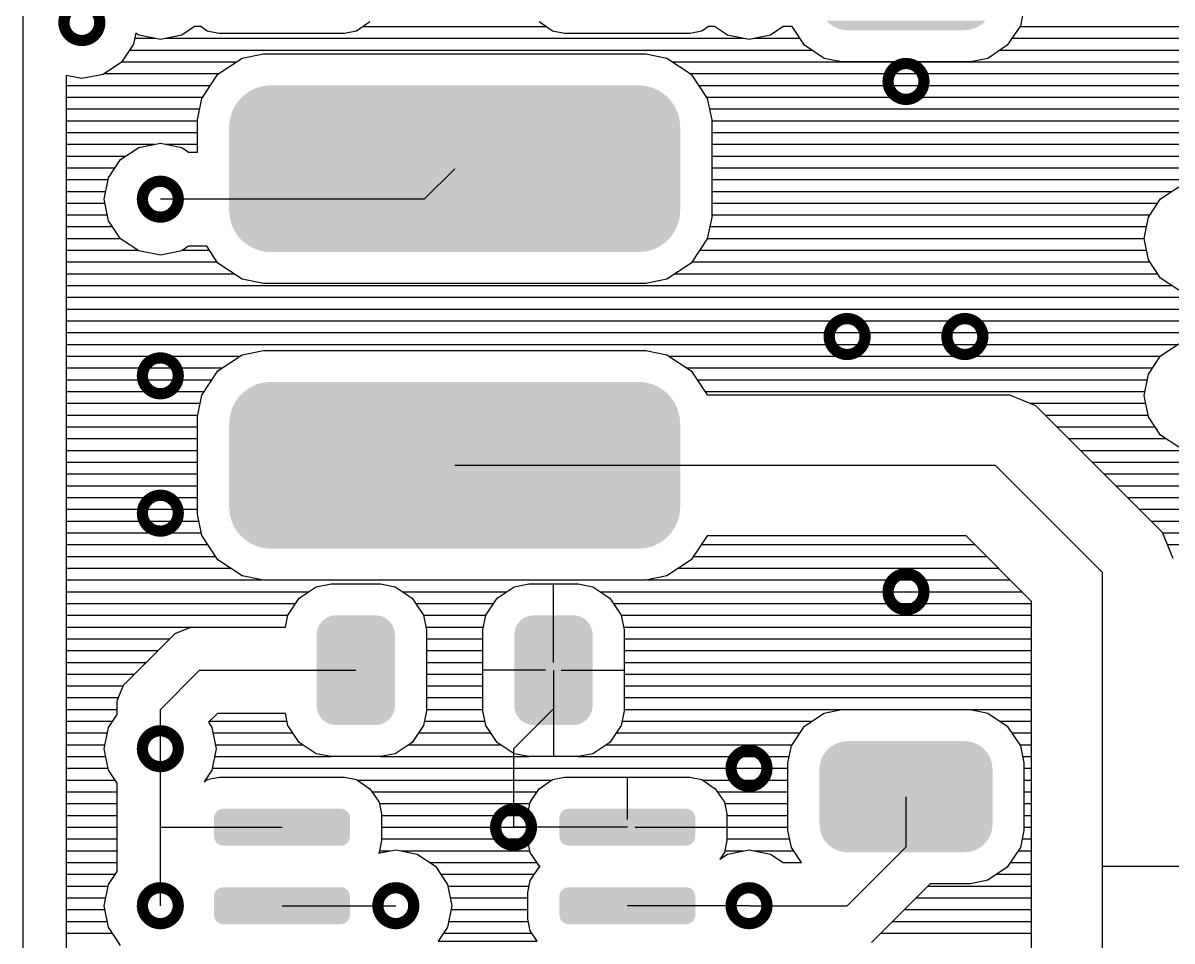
# Model space of a CAD drawing. Extents: x 295 to 953, y 10 to 290.
# Drawn here: x 668.11 to 705.29, y 118.39 to 148.09 of the extents above; entities that cross this region are included whole.
import ezdxf

# ---------------------------------------------------------------- set-up
doc = ezdxf.new("R2010")
doc.units = 0
doc.header["$LTSCALE"] = 5
doc.header["$MEASUREMENT"] = 0
doc.layers.get('0').update_dxf_attribs({"linetype": 'CONTINUOUS', "lineweight": 25})
doc.layers.add('130409_DV-DPH-A6_TOP', color=5, linetype='CONTINUOUS')

msp = doc.modelspace()

# ---------------------------------------------------------------- linework, layer by layer
at = {"const_width": 0.363}
for points in [[(669.432, 148.105, 1), (670.593, 148.105, 1)], [(696.102, 146.2, 1), (697.263, 146.2, 1)], [(671.972, 142.39, 1), (673.133, 142.39, 1)], [(694.197, 137.945, 1), (695.358, 137.945, 1)], [(698.007, 137.945, 1), (699.168, 137.945, 1)], [(671.972, 136.675, 1), (673.133, 136.675, 1)], [(671.972, 132.23, 1), (673.133, 132.23, 1)], [(696.102, 129.69, 1), (697.263, 129.69, 1)], [(671.972, 124.61, 1), (673.133, 124.61, 1)], [(691.022, 123.975, 1), (692.183, 123.975, 1)], [(683.402, 122.07, 1), (684.563, 122.07, 1)], [(671.972, 119.53, 1), (673.133, 119.53, 1)], [(679.592, 119.53, 1), (680.753, 119.53, 1)], [(691.022, 119.53, 1), (692.183, 119.53, 1)]]:
    msp.add_lwpolyline(points, format="xyb", close=True, dxfattribs=at)
for points in [[(694.193, 148.078), (694.112, 148.165), (699.164, 148.078), (699.258, 148.165)], [(694.254, 148.035), (694.193, 148.078), (699.118, 148.035), (699.164, 148.078)], [(694.349, 147.969), (694.254, 148.035), (699.005, 147.969), (699.118, 148.035)], [(694.421, 147.939), (694.349, 147.969), (698.954, 147.939), (699.005, 147.969)], [(694.525, 147.895), (694.421, 147.939), (698.821, 147.895), (698.954, 147.939)], [(694.612, 147.879), (694.525, 147.895), (698.772, 147.879), (698.821, 147.895)], [(694.713, 147.86), (694.612, 147.879), (698.597, 147.86), (698.772, 147.879)], [(694.751, 147.859), (694.713, 147.86), (698.582, 147.859), (698.597, 147.86)], [(694.783, 147.857), (694.751, 147.859), (698.582, 147.857), (698.582, 147.859)], [(694.783, 147.854), (694.783, 147.857), (698.582, 147.854), (698.582, 147.857)], [(675.258, 145.756), (675.264, 145.761), (688.898, 145.756), (688.89, 145.761)], [(675.264, 145.761), (675.449, 145.891), (688.89, 145.761), (688.707, 145.891)], [(675.449, 145.891), (675.455, 145.895), (688.707, 145.891), (688.698, 145.895)], [(675.455, 145.895), (675.661, 145.991), (688.698, 145.895), (688.495, 145.991)], [(675.661, 145.991), (675.667, 145.994), (688.495, 145.991), (688.485, 145.994)], [(675.667, 145.994), (675.888, 146.053), (688.485, 145.994), (688.27, 146.053)], [(675.888, 146.053), (675.893, 146.055), (688.27, 146.053), (688.254, 146.055)], [(675.893, 146.055), (676.126, 146.076), (688.254, 146.055), (688.029, 146.076)], [(674.863, 145.194), (674.96, 145.398), (689.291, 145.194), (689.196, 145.398)], [(674.96, 145.398), (674.963, 145.405), (689.196, 145.398), (689.191, 145.405)], [(674.963, 145.405), (675.093, 145.59), (689.191, 145.405), (689.063, 145.59)], [(675.093, 145.59), (675.098, 145.596), (689.063, 145.59), (689.056, 145.596)], [(675.098, 145.596), (675.258, 145.756), (689.056, 145.596), (688.898, 145.756)], [(674.802, 144.968), (674.861, 145.186), (689.353, 144.968), (689.294, 145.186)], [(674.861, 145.186), (674.863, 145.194), (689.294, 145.186), (689.291, 145.194)], [(674.778, 142.024), (674.778, 144.727), (689.378, 142.024), (689.378, 144.727)], [(674.78, 144.727), (674.801, 144.96), (689.375, 144.727), (689.355, 144.96)], [(674.801, 144.96), (674.802, 144.968), (689.355, 144.96), (689.353, 144.968)], [(674.8, 141.791), (674.78, 142.024), (689.354, 141.791), (689.375, 142.024)], [(674.803, 141.783), (674.8, 141.791), (689.353, 141.783), (689.354, 141.791)], [(674.861, 141.565), (674.803, 141.783), (689.294, 141.565), (689.353, 141.783)], [(674.864, 141.557), (674.861, 141.565), (689.292, 141.557), (689.294, 141.565)], [(674.959, 141.353), (674.864, 141.557), (689.195, 141.353), (689.292, 141.557)], [(674.964, 141.346), (674.959, 141.353), (689.192, 141.346), (689.195, 141.353)], [(675.093, 141.161), (674.964, 141.346), (689.062, 141.161), (689.192, 141.346)], [(675.099, 141.155), (675.093, 141.161), (689.057, 141.155), (689.062, 141.161)], [(675.257, 140.995), (675.099, 141.155), (688.897, 140.995), (689.057, 141.155)], [(675.265, 140.99), (675.257, 140.995), (688.891, 140.99), (688.897, 140.995)], [(675.448, 140.86), (675.265, 140.99), (688.706, 140.86), (688.891, 140.99)], [(675.457, 140.856), (675.448, 140.86), (688.7, 140.856), (688.706, 140.86)], [(675.66, 140.76), (675.457, 140.856), (688.494, 140.76), (688.7, 140.856)], [(675.67, 140.757), (675.66, 140.76), (688.488, 140.757), (688.494, 140.76)], [(675.885, 140.698), (675.67, 140.757), (688.267, 140.698), (688.488, 140.757)], [(675.901, 140.696), (675.885, 140.698), (688.262, 140.696), (688.267, 140.698)], [(676.126, 140.676), (675.901, 140.696), (688.029, 140.676), (688.262, 140.696)], [(675.893, 136.459), (676.126, 136.479), (688.254, 136.459), (688.029, 136.479)], [(675.098, 136), (675.258, 136.16), (689.056, 136), (688.898, 136.16)], [(675.258, 136.16), (675.264, 136.165), (688.898, 136.16), (688.89, 136.165)], [(675.264, 136.165), (675.449, 136.295), (688.89, 136.165), (688.707, 136.295)], [(675.449, 136.295), (675.455, 136.299), (688.707, 136.295), (688.698, 136.299)], [(675.455, 136.299), (675.661, 136.395), (688.698, 136.299), (688.495, 136.395)], [(675.661, 136.395), (675.667, 136.398), (688.495, 136.395), (688.485, 136.398)], [(675.667, 136.398), (675.888, 136.457), (688.485, 136.398), (688.27, 136.457)], [(675.888, 136.457), (675.893, 136.459), (688.27, 136.457), (688.254, 136.459)], [(674.863, 135.598), (674.96, 135.802), (689.291, 135.598), (689.196, 135.802)], [(674.96, 135.802), (674.963, 135.809), (689.196, 135.802), (689.191, 135.809)], [(674.963, 135.809), (675.093, 135.994), (689.191, 135.809), (689.063, 135.994)], [(675.093, 135.994), (675.098, 136), (689.063, 135.994), (689.056, 136)], [(674.78, 135.131), (674.801, 135.364), (689.375, 135.131), (689.355, 135.364)], [(674.801, 135.364), (674.802, 135.372), (689.355, 135.364), (689.353, 135.372)], [(674.802, 135.372), (674.861, 135.59), (689.353, 135.372), (689.294, 135.59)], [(674.861, 135.59), (674.863, 135.598), (689.294, 135.59), (689.291, 135.598)], [(674.778, 132.428), (674.778, 135.131), (689.378, 132.428), (689.378, 135.131)], [(674.8, 132.195), (674.78, 132.428), (689.354, 132.195), (689.375, 132.428)], [(674.803, 132.187), (674.8, 132.195), (689.353, 132.187), (689.354, 132.195)], [(674.861, 131.969), (674.803, 132.187), (689.294, 131.969), (689.353, 132.187)], [(674.864, 131.961), (674.861, 131.969), (689.292, 131.961), (689.294, 131.969)], [(674.959, 131.757), (674.864, 131.961), (689.195, 131.757), (689.292, 131.961)], [(674.964, 131.75), (674.959, 131.757), (689.192, 131.75), (689.195, 131.757)], [(675.093, 131.565), (674.964, 131.75), (689.062, 131.565), (689.192, 131.75)], [(675.099, 131.559), (675.093, 131.565), (689.057, 131.559), (689.062, 131.565)], [(675.257, 131.399), (675.099, 131.559), (688.897, 131.399), (689.057, 131.559)], [(675.265, 131.393), (675.257, 131.399), (688.891, 131.393), (688.897, 131.399)], [(675.448, 131.264), (675.265, 131.393), (688.706, 131.264), (688.891, 131.393)], [(675.457, 131.26), (675.448, 131.264), (688.7, 131.26), (688.706, 131.264)], [(675.66, 131.164), (675.457, 131.26), (688.494, 131.164), (688.7, 131.26)], [(675.67, 131.161), (675.66, 131.164), (688.488, 131.161), (688.494, 131.164)], [(675.885, 131.102), (675.67, 131.161), (688.267, 131.102), (688.488, 131.161)], [(675.901, 131.1), (675.885, 131.102), (688.262, 131.1), (688.267, 131.102)], [(676.126, 131.079), (675.901, 131.1), (688.029, 131.079), (688.262, 131.1)], [(677.704, 128.629), (677.786, 128.73), (680.047, 128.629), (679.973, 128.73)], [(677.786, 128.73), (677.805, 128.754), (679.973, 128.73), (679.944, 128.754)], [(677.805, 128.754), (677.911, 128.832), (679.944, 128.754), (679.848, 128.832)], [(677.911, 128.832), (677.934, 128.848), (679.848, 128.832), (679.812, 128.848)], [(677.934, 128.848), (678.06, 128.899), (679.812, 128.848), (679.703, 128.899)], [(678.06, 128.899), (678.083, 128.908), (679.703, 128.899), (679.653, 128.908)], [(678.083, 128.908), (678.235, 128.927), (679.653, 128.908), (679.545, 128.927)], [(678.235, 128.927), (678.242, 128.928), (679.545, 128.927), (679.512, 128.928)], [(684.099, 128.629), (684.182, 128.73), (686.442, 128.629), (686.368, 128.73)], [(684.182, 128.73), (684.201, 128.754), (686.368, 128.73), (686.34, 128.754)], [(684.201, 128.754), (684.307, 128.832), (686.34, 128.754), (686.244, 128.832)], [(684.307, 128.832), (684.33, 128.848), (686.244, 128.832), (686.208, 128.848)], [(684.33, 128.848), (684.456, 128.899), (686.208, 128.848), (686.099, 128.899)], [(684.456, 128.899), (684.479, 128.908), (686.099, 128.899), (686.048, 128.908)], [(684.479, 128.908), (684.631, 128.927), (686.048, 128.908), (685.941, 128.927)], [(684.631, 128.927), (684.638, 128.928), (685.941, 128.927), (685.908, 128.928)], [(677.607, 128.293), (677.608, 128.326), (680.147, 128.293), (680.143, 128.326)], [(677.607, 126.007), (677.607, 128.293), (680.147, 126.007), (680.147, 128.293)], [(677.608, 128.326), (677.631, 128.452), (680.143, 128.326), (680.127, 128.452)], [(677.631, 128.452), (677.636, 128.484), (680.127, 128.452), (680.114, 128.484)], [(677.636, 128.484), (677.69, 128.601), (680.114, 128.484), (680.067, 128.601)], [(677.69, 128.601), (677.704, 128.629), (680.067, 128.601), (680.047, 128.629)], [(684.003, 128.293), (684.004, 128.326), (686.543, 128.293), (686.539, 128.326)], [(684.003, 126.007), (684.003, 128.293), (686.543, 126.007), (686.543, 128.293)], [(684.004, 128.326), (684.026, 128.452), (686.539, 128.326), (686.523, 128.452)], [(684.026, 128.452), (684.032, 128.484), (686.523, 128.452), (686.51, 128.484)], [(684.032, 128.484), (684.086, 128.601), (686.51, 128.484), (686.463, 128.601)], [(684.086, 128.601), (684.099, 128.629), (686.463, 128.601), (686.442, 128.629)], [(677.611, 125.974), (677.607, 126.007), (680.146, 125.974), (680.147, 126.007)], [(677.627, 125.848), (677.611, 125.974), (680.124, 125.848), (680.146, 125.974)], [(677.64, 125.816), (677.627, 125.848), (680.118, 125.816), (680.124, 125.848)], [(677.687, 125.699), (677.64, 125.816), (680.064, 125.699), (680.118, 125.816)], [(677.708, 125.671), (677.687, 125.699), (680.051, 125.671), (680.064, 125.699)], [(684.007, 125.974), (684.003, 126.007), (686.542, 125.974), (686.543, 126.007)], [(684.023, 125.848), (684.007, 125.974), (686.519, 125.848), (686.542, 125.974)], [(684.036, 125.816), (684.023, 125.848), (686.514, 125.816), (686.519, 125.848)], [(684.083, 125.699), (684.036, 125.816), (686.46, 125.699), (686.514, 125.816)], [(684.103, 125.671), (684.083, 125.699), (686.446, 125.671), (686.46, 125.699)], [(677.782, 125.57), (677.708, 125.671), (679.968, 125.57), (680.051, 125.671)], [(677.81, 125.546), (677.782, 125.57), (679.949, 125.546), (679.968, 125.57)], [(677.906, 125.468), (677.81, 125.546), (679.843, 125.468), (679.949, 125.546)], [(677.942, 125.452), (677.906, 125.468), (679.82, 125.452), (679.843, 125.468)], [(678.051, 125.401), (677.942, 125.452), (679.694, 125.401), (679.82, 125.452)], [(678.102, 125.392), (678.051, 125.401), (679.671, 125.392), (679.694, 125.401)], [(678.209, 125.373), (678.102, 125.392), (679.519, 125.373), (679.671, 125.392)], [(678.242, 125.372), (678.209, 125.373), (679.512, 125.372), (679.519, 125.373)], [(684.177, 125.57), (684.103, 125.671), (686.364, 125.57), (686.446, 125.671)], [(684.206, 125.546), (684.177, 125.57), (686.345, 125.546), (686.364, 125.57)], [(684.302, 125.468), (684.206, 125.546), (686.239, 125.468), (686.345, 125.546)], [(684.338, 125.452), (684.302, 125.468), (686.216, 125.452), (686.239, 125.468)], [(684.447, 125.401), (684.338, 125.452), (686.09, 125.401), (686.216, 125.452)], [(684.497, 125.392), (684.447, 125.401), (686.067, 125.392), (686.09, 125.401)], [(684.605, 125.373), (684.497, 125.392), (685.915, 125.373), (686.067, 125.392)], [(684.638, 125.372), (684.605, 125.373), (685.908, 125.372), (685.915, 125.373)], [(694.107, 124.545), (694.201, 124.632), (699.253, 124.545), (699.173, 124.632)], [(694.201, 124.632), (694.247, 124.674), (699.173, 124.632), (699.112, 124.674)], [(694.247, 124.674), (694.36, 124.741), (699.112, 124.674), (699.016, 124.741)], [(694.36, 124.741), (694.412, 124.771), (699.016, 124.741), (698.944, 124.771)], [(694.412, 124.771), (694.544, 124.815), (698.944, 124.771), (698.84, 124.815)], [(694.544, 124.815), (694.593, 124.831), (698.84, 124.815), (698.753, 124.831)], [(694.593, 124.831), (694.769, 124.85), (698.753, 124.831), (698.652, 124.85)], [(694.769, 124.85), (694.783, 124.851), (698.652, 124.85), (698.614, 124.851)], [(694.783, 124.853), (694.783, 124.856), (698.582, 124.853), (698.582, 124.856)], [(694.783, 124.851), (694.783, 124.853), (698.614, 124.851), (698.582, 124.853)], [(693.91, 124.147), (693.922, 124.213), (699.461, 124.147), (699.438, 124.213)], [(693.922, 124.213), (693.971, 124.328), (699.438, 124.213), (699.4, 124.328)], [(693.971, 124.328), (693.997, 124.389), (699.4, 124.328), (699.364, 124.389)], [(693.997, 124.389), (694.069, 124.492), (699.364, 124.389), (699.302, 124.492)], [(694.069, 124.492), (694.107, 124.545), (699.302, 124.492), (699.253, 124.545)], [(693.883, 123.957), (693.886, 124.026), (699.482, 123.957), (699.474, 124.026)], [(693.883, 123.955), (693.883, 123.957), (699.482, 123.955), (699.482, 123.957)], [(693.883, 122.156), (693.883, 123.955), (699.482, 122.156), (699.482, 123.955)], [(693.886, 124.026), (693.91, 124.147), (699.474, 124.026), (699.461, 124.147)], [(674.29, 122.37), (674.291, 122.398), (678.689, 122.37), (678.684, 122.398)], [(674.29, 121.77), (674.29, 122.37), (678.689, 121.77), (678.689, 122.37)], [(674.291, 122.398), (674.314, 122.478), (678.684, 122.398), (678.669, 122.478)], [(674.314, 122.478), (674.322, 122.504), (678.669, 122.478), (678.653, 122.504)], [(674.322, 122.504), (674.373, 122.571), (678.653, 122.504), (678.611, 122.571)], [(674.373, 122.571), (674.388, 122.592), (678.611, 122.571), (678.585, 122.592)], [(674.388, 122.592), (674.463, 122.638), (678.585, 122.592), (678.524, 122.638)], [(674.463, 122.638), (674.482, 122.649), (678.524, 122.638), (678.483, 122.649)], [(674.482, 122.649), (674.582, 122.668), (678.483, 122.649), (678.418, 122.668)], [(674.582, 122.668), (674.59, 122.669), (678.418, 122.668), (678.389, 122.669)], [(685.466, 122.37), (685.467, 122.398), (689.865, 122.37), (689.86, 122.398)], [(685.466, 121.77), (685.466, 122.37), (689.865, 121.77), (689.865, 122.37)], [(685.467, 122.398), (685.49, 122.478), (689.86, 122.398), (689.845, 122.478)], [(685.49, 122.478), (685.498, 122.504), (689.845, 122.478), (689.829, 122.504)], [(685.498, 122.504), (685.549, 122.571), (689.829, 122.504), (689.787, 122.571)], [(685.549, 122.571), (685.564, 122.592), (689.787, 122.571), (689.761, 122.592)], [(685.564, 122.592), (685.639, 122.638), (689.761, 122.592), (689.7, 122.638)], [(685.639, 122.638), (685.658, 122.649), (689.7, 122.638), (689.659, 122.649)], [(685.658, 122.649), (685.758, 122.668), (689.659, 122.649), (689.594, 122.668)], [(685.758, 122.668), (685.766, 122.669), (689.594, 122.668), (689.565, 122.669)], [(693.883, 122.154), (693.883, 122.156), (699.482, 122.154), (699.482, 122.156)], [(693.891, 122.085), (693.883, 122.154), (699.479, 122.085), (699.482, 122.154)], [(693.905, 121.964), (693.891, 122.085), (699.456, 121.964), (699.479, 122.085)], [(693.927, 121.898), (693.905, 121.964), (699.443, 121.898), (699.456, 121.964)], [(674.295, 121.742), (674.29, 121.77), (678.688, 121.742), (678.689, 121.77)], [(674.31, 121.662), (674.295, 121.742), (678.665, 121.662), (678.688, 121.742)], [(674.326, 121.636), (674.31, 121.662), (678.657, 121.636), (678.665, 121.662)], [(674.368, 121.569), (674.326, 121.636), (678.606, 121.569), (678.657, 121.636)], [(685.471, 121.742), (685.466, 121.77), (689.864, 121.742), (689.865, 121.77)], [(685.486, 121.662), (685.471, 121.742), (689.841, 121.662), (689.864, 121.742)], [(685.502, 121.636), (685.486, 121.662), (689.833, 121.636), (689.841, 121.662)], [(685.544, 121.569), (685.502, 121.636), (689.782, 121.569), (689.833, 121.636)], [(693.965, 121.783), (693.927, 121.898), (699.394, 121.783), (699.443, 121.898)], [(694.001, 121.722), (693.965, 121.783), (699.368, 121.722), (699.394, 121.783)], [(694.063, 121.619), (694.001, 121.722), (699.296, 121.619), (699.368, 121.722)], [(694.112, 121.566), (694.063, 121.619), (699.258, 121.566), (699.296, 121.619)], [(674.395, 121.548), (674.368, 121.569), (678.591, 121.548), (678.606, 121.569)], [(674.455, 121.502), (674.395, 121.548), (678.516, 121.502), (678.591, 121.548)], [(674.496, 121.491), (674.455, 121.502), (678.498, 121.491), (678.516, 121.502)], [(674.561, 121.472), (674.496, 121.491), (678.397, 121.472), (678.498, 121.491)], [(674.59, 121.471), (674.561, 121.472), (678.389, 121.471), (678.397, 121.472)], [(685.571, 121.548), (685.544, 121.569), (689.767, 121.548), (689.782, 121.569)], [(685.631, 121.502), (685.571, 121.548), (689.692, 121.502), (689.767, 121.548)], [(685.672, 121.491), (685.631, 121.502), (689.674, 121.491), (689.692, 121.502)], [(685.737, 121.472), (685.672, 121.491), (689.573, 121.472), (689.674, 121.491)], [(685.766, 121.471), (685.737, 121.472), (689.565, 121.471), (689.573, 121.472)], [(694.193, 121.479), (694.112, 121.566), (699.164, 121.479), (699.258, 121.566)], [(694.254, 121.437), (694.193, 121.479), (699.118, 121.437), (699.164, 121.479)], [(694.349, 121.37), (694.254, 121.437), (699.005, 121.37), (699.118, 121.437)], [(694.421, 121.34), (694.349, 121.37), (698.954, 121.34), (699.005, 121.37)], [(694.525, 121.296), (694.421, 121.34), (698.821, 121.296), (698.954, 121.34)], [(694.612, 121.28), (694.525, 121.296), (698.772, 121.28), (698.821, 121.296)], [(694.713, 121.261), (694.612, 121.28), (698.597, 121.261), (698.772, 121.28)], [(694.751, 121.26), (694.713, 121.261), (698.582, 121.26), (698.597, 121.261)], [(694.783, 121.258), (694.751, 121.26), (698.582, 121.258), (698.582, 121.26)], [(694.783, 121.255), (694.783, 121.258), (698.582, 121.255), (698.582, 121.258)], [(674.463, 120.098), (674.482, 120.109), (678.524, 120.098), (678.483, 120.109)], [(674.482, 120.109), (674.582, 120.128), (678.483, 120.109), (678.418, 120.128)], [(674.582, 120.128), (674.59, 120.129), (678.418, 120.128), (678.389, 120.129)], [(685.639, 120.098), (685.658, 120.109), (689.7, 120.098), (689.659, 120.109)], [(685.658, 120.109), (685.758, 120.128), (689.659, 120.109), (689.594, 120.128)], [(685.758, 120.128), (685.766, 120.129), (689.594, 120.128), (689.565, 120.129)], [(674.29, 119.83), (674.291, 119.858), (678.689, 119.83), (678.684, 119.858)], [(674.29, 119.23), (674.29, 119.83), (678.689, 119.23), (678.689, 119.83)], [(674.291, 119.858), (674.314, 119.938), (678.684, 119.858), (678.669, 119.938)], [(674.314, 119.938), (674.322, 119.964), (678.669, 119.938), (678.653, 119.964)], [(674.322, 119.964), (674.373, 120.031), (678.653, 119.964), (678.611, 120.031)], [(674.373, 120.031), (674.388, 120.052), (678.611, 120.031), (678.585, 120.052)], [(674.388, 120.052), (674.463, 120.098), (678.585, 120.052), (678.524, 120.098)], [(685.466, 119.83), (685.467, 119.858), (689.865, 119.83), (689.86, 119.858)], [(685.466, 119.23), (685.466, 119.83), (689.865, 119.23), (689.865, 119.83)], [(685.467, 119.858), (685.49, 119.938), (689.86, 119.858), (689.845, 119.938)], [(685.49, 119.938), (685.498, 119.964), (689.845, 119.938), (689.829, 119.964)], [(685.498, 119.964), (685.549, 120.031), (689.829, 119.964), (689.787, 120.031)], [(685.549, 120.031), (685.564, 120.052), (689.787, 120.031), (689.761, 120.052)], [(685.564, 120.052), (685.639, 120.098), (689.761, 120.052), (689.7, 120.098)], [(674.295, 119.202), (674.29, 119.23), (678.688, 119.202), (678.689, 119.23)], [(674.31, 119.122), (674.295, 119.202), (678.665, 119.122), (678.688, 119.202)], [(674.326, 119.096), (674.31, 119.122), (678.657, 119.096), (678.665, 119.122)], [(674.368, 119.029), (674.326, 119.096), (678.606, 119.029), (678.657, 119.096)], [(674.395, 119.008), (674.368, 119.029), (678.591, 119.008), (678.606, 119.029)], [(674.455, 118.962), (674.395, 119.008), (678.516, 118.962), (678.591, 119.008)], [(685.471, 119.202), (685.466, 119.23), (689.864, 119.202), (689.865, 119.23)], [(685.486, 119.122), (685.471, 119.202), (689.841, 119.122), (689.864, 119.202)], [(685.502, 119.096), (685.486, 119.122), (689.833, 119.096), (689.841, 119.122)], [(685.544, 119.029), (685.502, 119.096), (689.782, 119.029), (689.833, 119.096)], [(685.571, 119.008), (685.544, 119.029), (689.767, 119.008), (689.782, 119.029)], [(685.631, 118.962), (685.571, 119.008), (689.692, 118.962), (689.767, 119.008)], [(674.496, 118.951), (674.455, 118.962), (678.498, 118.951), (678.516, 118.962)], [(674.561, 118.932), (674.496, 118.951), (678.397, 118.932), (678.498, 118.951)], [(674.59, 118.931), (674.561, 118.932), (678.389, 118.931), (678.397, 118.932)], [(685.672, 118.951), (685.631, 118.962), (689.674, 118.951), (689.692, 118.962)], [(685.737, 118.932), (685.672, 118.951), (689.573, 118.932), (689.674, 118.951)], [(685.766, 118.931), (685.737, 118.932), (689.565, 118.931), (689.573, 118.932)]]:
    msp.add_solid(points)
at = {"layer": '130409_DV-DPH-A6_TOP', "color": 7}
for p, q in [((668.108, 165.885), (668.108, 115.644)), ((700.498, 148.562), (700.386, 148.003)), ((679.334, 148.125), (678.903, 147.831)), ((685.247, 147.831), (684.816, 148.125)), ((700.386, 148.003), (699.959, 147.373)), ((671.755, 147.765), (671.684, 147.409)), ((671.857, 147.699), (671.755, 147.765)), ((672.553, 147.561), (671.857, 147.699)), ((673.243, 147.699), (672.553, 147.561)), ((673.66, 147.978), (673.243, 147.699)), ((673.858, 147.978), (673.66, 147.978)), ((674.071, 147.831), (673.858, 147.978)), ((674.458, 147.754), (674.071, 147.831)), ((678.516, 147.754), (674.458, 147.754)), ((678.903, 147.831), (678.516, 147.754)), ((679.116, 147.978), (685.034, 147.978)), ((685.634, 147.754), (685.247, 147.831)), ((689.692, 147.754), (685.634, 147.754)), ((690.079, 147.831), (689.692, 147.754)), ((690.292, 147.978), (690.079, 147.831)), ((690.49, 147.978), (690.292, 147.978)), ((690.907, 147.699), (690.49, 147.978)), ((691.603, 147.561), (690.907, 147.699)), ((692.293, 147.699), (691.603, 147.561)), ((692.71, 147.978), (692.293, 147.699)), ((692.994, 147.978), (692.71, 147.978)), ((693.401, 147.373), (692.994, 147.978)), ((700.366, 147.978), (717.46, 147.978)), ((671.684, 147.409), (671.293, 146.82)), ((671.719, 147.597), (672.375, 147.597)), ((672.725, 147.597), (691.425, 147.597)), ((691.775, 147.597), (693.248, 147.597)), ((694.031, 146.947), (693.401, 147.373)), ((699.959, 147.373), (699.329, 146.947)), ((700.112, 147.597), (707.513, 147.597)), ((671.557, 147.216), (693.635, 147.216)), ((674.417, 146.434), (675.204, 146.957)), ((675.204, 146.957), (675.89, 147.094)), ((675.89, 147.094), (688.26, 147.094)), ((688.26, 147.094), (688.946, 146.957)), ((688.946, 146.957), (689.733, 146.434)), ((694.59, 146.835), (694.031, 146.947)), ((699.329, 146.947), (698.77, 146.835)), ((699.725, 147.216), (707.137, 147.216)), ((671.293, 146.82), (670.703, 146.429)), ((671.298, 146.835), (675.016, 146.835)), ((689.134, 146.835), (706.964, 146.835)), ((698.77, 146.835), (694.59, 146.835)), ((670.013, 146.291), (669.505, 146.393)), ((669.505, 146.393), (669.505, 116.223)), ((670.703, 146.429), (670.013, 146.291)), ((670.739, 146.454), (674.447, 146.454)), ((673.899, 145.651), (674.417, 146.434)), ((689.703, 146.454), (706.924, 146.454)), ((689.733, 146.434), (690.251, 145.651)), ((669.505, 146.073), (674.178, 146.073)), ((689.972, 146.073), (706.924, 146.073)), ((669.505, 145.692), (673.924, 145.692)), ((673.757, 144.96), (673.899, 145.651)), ((690.226, 145.692), (706.939, 145.692)), ((690.251, 145.651), (690.394, 144.96)), ((669.505, 145.311), (673.828, 145.311)), ((690.322, 145.311), (707.051, 145.311)), ((669.505, 144.93), (673.757, 144.93)), ((673.757, 143.914), (673.757, 144.96)), ((690.394, 144.96), (690.394, 141.796)), ((690.394, 144.93), (707.325, 144.93)), ((669.505, 144.549), (673.757, 144.549)), ((690.394, 144.549), (707.051, 144.549)), ((669.505, 144.168), (672.375, 144.168)), ((671.267, 143.67), (671.857, 144.061)), ((671.857, 144.061), (672.553, 144.198)), ((672.553, 144.198), (673.243, 144.061)), ((672.725, 144.168), (673.757, 144.168)), ((673.243, 144.061), (673.467, 143.914)), ((673.467, 143.914), (673.757, 143.914)), ((690.394, 144.168), (706.939, 144.168)), ((669.505, 143.787), (671.44, 143.787)), ((670.876, 143.081), (671.267, 143.67)), ((690.394, 143.787), (706.924, 143.787)), ((669.505, 143.406), (671.09, 143.406)), ((682.078, 143.376), (681.087, 142.39)), ((690.394, 143.406), (706.924, 143.406)), ((669.505, 143.025), (670.866, 143.025)), ((670.739, 142.39), (670.876, 143.081)), ((690.394, 143.025), (706.964, 143.025)), ((704.922, 142.4), (705.512, 142.791)), ((669.505, 142.644), (670.79, 142.644)), ((690.394, 142.644), (705.288, 142.644)), ((669.505, 142.263), (670.764, 142.263)), ((670.876, 141.694), (670.739, 142.39)), ((681.087, 142.39), (672.553, 142.39)), ((690.394, 142.263), (704.831, 142.263)), ((704.531, 141.811), (704.922, 142.4)), ((669.505, 141.882), (670.841, 141.882)), ((671.267, 141.105), (670.876, 141.694)), ((690.394, 141.796), (690.251, 141.105)), ((690.394, 141.882), (704.577, 141.882)), ((704.394, 141.12), (704.531, 141.811)), ((669.505, 141.501), (671.003, 141.501)), ((690.333, 141.501), (704.47, 141.501)), ((669.505, 141.12), (671.262, 141.12)), ((671.857, 140.714), (671.267, 141.105)), ((690.251, 141.105), (689.733, 140.322)), ((690.256, 141.12), (704.394, 141.12)), ((704.531, 140.424), (704.394, 141.12)), ((669.505, 140.739), (671.821, 140.739)), ((672.553, 140.576), (671.857, 140.714)), ((673.243, 140.714), (672.553, 140.576)), ((673.467, 140.866), (673.243, 140.714)), ((673.279, 140.739), (674.143, 140.739)), ((674.056, 140.866), (673.467, 140.866)), ((674.417, 140.322), (674.056, 140.866)), ((690.007, 140.739), (704.47, 140.739)), ((669.505, 140.358), (674.397, 140.358)), ((675.204, 139.799), (674.417, 140.322)), ((689.733, 140.322), (688.946, 139.799)), ((689.753, 140.358), (704.577, 140.358)), ((704.922, 139.835), (704.531, 140.424)), ((669.505, 139.977), (674.94, 139.977)), ((689.21, 139.977), (704.831, 139.977)), ((705.512, 139.444), (704.922, 139.835)), ((669.505, 139.596), (705.288, 139.596)), ((675.89, 139.662), (675.204, 139.799)), ((688.26, 139.662), (675.89, 139.662)), ((688.946, 139.799), (688.26, 139.662)), ((669.505, 139.215), (706.964, 139.215)), ((669.505, 138.834), (706.924, 138.834)), ((669.505, 138.453), (706.924, 138.453)), ((669.505, 138.072), (706.939, 138.072)), ((669.505, 137.691), (705.476, 137.691)), ((704.922, 137.32), (705.512, 137.711)), ((669.505, 137.31), (675.128, 137.31)), ((674.417, 136.832), (675.204, 137.356)), ((675.204, 137.356), (675.89, 137.493)), ((675.89, 137.493), (688.26, 137.493)), ((688.26, 137.493), (688.946, 137.356)), ((688.946, 137.356), (689.733, 136.832)), ((689.022, 137.31), (704.917, 137.31)), ((704.531, 136.731), (704.922, 137.32)), ((669.505, 136.929), (674.559, 136.929)), ((689.591, 136.929), (704.658, 136.929)), ((669.505, 136.548), (674.229, 136.548)), ((673.899, 136.05), (674.417, 136.832)), ((689.733, 136.832), (690.246, 136.065)), ((689.921, 136.548), (704.496, 136.548)), ((704.394, 136.04), (704.531, 136.731)), ((669.505, 136.167), (673.97, 136.167)), ((690.18, 136.167), (704.419, 136.167)), ((669.505, 135.786), (673.843, 135.786)), ((673.757, 135.359), (673.899, 136.05)), ((690.246, 136.065), (700.03, 136.065)), ((700.03, 136.065), (700.868, 135.715)), ((700.706, 135.786), (704.445, 135.786)), ((704.531, 135.344), (704.394, 136.04)), ((669.505, 135.405), (673.767, 135.405)), ((673.757, 132.194), (673.757, 135.359)), ((700.868, 135.715), (704.323, 132.26)), ((701.183, 135.405), (704.521, 135.405)), ((669.505, 135.024), (673.757, 135.024)), ((701.564, 135.024), (704.745, 135.024)), ((704.922, 134.755), (704.531, 135.344)), ((669.505, 134.643), (673.757, 134.643)), ((701.945, 134.643), (705.095, 134.643)), ((705.512, 134.364), (704.922, 134.755)), ((669.505, 134.262), (673.757, 134.262)), ((702.326, 134.262), (706.03, 134.262)), ((669.505, 133.881), (673.757, 133.881)), ((702.707, 133.881), (706.924, 133.881)), ((669.505, 133.5), (673.757, 133.5)), ((682.078, 133.779), (699.573, 133.779)), ((699.573, 133.779), (703.033, 130.325)), ((703.088, 133.5), (706.964, 133.5)), ((669.505, 133.119), (673.757, 133.119)), ((703.469, 133.119), (707.137, 133.119)), ((669.505, 132.738), (673.757, 132.738)), ((703.85, 132.738), (707.224, 132.738)), ((669.505, 132.357), (673.757, 132.357)), ((673.899, 131.504), (673.757, 132.194)), ((704.231, 132.357), (706.99, 132.357)), ((704.323, 132.26), (704.968, 131.615)), ((669.505, 131.976), (673.802, 131.976)), ((704.612, 131.976), (706.924, 131.976)), ((669.505, 131.595), (673.878, 131.595)), ((674.417, 130.721), (673.899, 131.504)), ((690.246, 131.493), (689.733, 130.721)), ((698.628, 131.493), (690.246, 131.493)), ((700.747, 129.375), (698.628, 131.493)), ((704.968, 131.615), (705.319, 130.777)), ((704.978, 131.595), (706.924, 131.595)), ((669.505, 131.214), (674.092, 131.214)), ((690.058, 131.214), (698.908, 131.214)), ((705.136, 131.214), (706.924, 131.214)), ((669.505, 130.833), (674.346, 130.833)), ((675.204, 130.198), (674.417, 130.721)), ((689.733, 130.721), (688.946, 130.198)), ((689.804, 130.833), (699.289, 130.833)), ((669.505, 130.452), (674.828, 130.452)), ((675.89, 130.061), (675.204, 130.198)), ((688.946, 130.198), (688.26, 130.061)), ((689.322, 130.452), (699.67, 130.452)), ((703.033, 130.325), (703.033, 120.8)), ((669.505, 130.071), (675.855, 130.071)), ((688.26, 130.061), (675.89, 130.061)), ((677.048, 129.482), (677.597, 129.847)), ((677.597, 129.847), (678.08, 129.944)), ((678.08, 129.944), (679.675, 129.944)), ((679.675, 129.944), (680.152, 129.847)), ((680.152, 129.847), (680.701, 129.482)), ((683.449, 129.482), (683.998, 129.847)), ((683.998, 129.847), (684.475, 129.944)), ((684.475, 129.944), (686.07, 129.944)), ((685.273, 127.404), (685.273, 129.944)), ((686.07, 129.944), (686.553, 129.847)), ((686.553, 129.847), (687.102, 129.482)), ((688.295, 130.071), (700.051, 130.071)), ((669.505, 129.69), (677.358, 129.69)), ((676.683, 128.933), (677.048, 129.482)), ((680.391, 129.69), (683.759, 129.69)), ((680.701, 129.482), (681.067, 128.933)), ((683.083, 128.933), (683.449, 129.482)), ((686.792, 129.69), (700.432, 129.69)), ((687.102, 129.482), (687.467, 128.933)), ((669.505, 129.309), (676.932, 129.309)), ((680.818, 129.309), (683.332, 129.309)), ((687.219, 129.309), (700.747, 129.309)), ((700.747, 121.252), (700.747, 129.375)), ((669.505, 128.928), (676.683, 128.928)), ((676.606, 128.547), (676.683, 128.933)), ((681.067, 128.933), (681.163, 128.456)), ((681.067, 128.928), (683.083, 128.928)), ((682.987, 128.456), (683.083, 128.933)), ((687.467, 128.933), (687.559, 128.456)), ((687.467, 128.928), (700.747, 128.928)), ((669.505, 128.547), (676.606, 128.547)), ((672.634, 127.937), (673.03, 128.334)), ((673.03, 128.334), (673.543, 128.547)), ((673.543, 128.547), (676.606, 128.547)), ((681.143, 128.547), (683.007, 128.547)), ((681.163, 128.456), (681.163, 125.839)), ((682.987, 125.839), (682.987, 128.456)), ((687.544, 128.547), (700.747, 128.547)), ((687.559, 128.456), (687.559, 125.839)), ((669.505, 128.166), (672.862, 128.166)), ((671.76, 127.064), (672.634, 127.937)), ((681.163, 128.166), (682.987, 128.166)), ((687.559, 128.166), (700.747, 128.166)), ((669.505, 127.785), (672.481, 127.785)), ((681.163, 127.785), (682.987, 127.785)), ((687.559, 127.785), (700.747, 127.785)), ((669.505, 127.404), (672.1, 127.404)), ((681.163, 127.404), (682.987, 127.404)), ((687.559, 127.404), (700.747, 127.404)), ((669.505, 127.023), (671.719, 127.023)), ((671.364, 126.667), (671.76, 127.064)), ((672.553, 125.88), (673.823, 127.15)), ((673.823, 127.15), (678.877, 127.15)), ((681.163, 127.023), (682.987, 127.023)), ((685.019, 127.15), (682.987, 127.15)), ((685.273, 127.15), (685.273, 125.9)), ((685.273, 126.896), (685.273, 124.356)), ((685.527, 127.15), (687.559, 127.15)), ((687.559, 127.023), (700.747, 127.023)), ((669.505, 126.642), (671.354, 126.642)), ((671.156, 126.154), (671.364, 126.667)), ((681.163, 126.642), (682.987, 126.642)), ((687.559, 126.642), (700.747, 126.642)), ((669.505, 126.261), (671.196, 126.261)), ((671.156, 125.717), (671.156, 126.154)), ((681.163, 126.261), (682.987, 126.261)), ((687.559, 126.261), (700.747, 126.261)), ((669.505, 125.88), (671.156, 125.88)), ((670.876, 125.301), (671.156, 125.717)), ((672.553, 124.61), (672.553, 125.88)), ((674.397, 125.753), (674.112, 125.469)), ((676.606, 125.753), (674.397, 125.753)), ((676.683, 125.362), (676.606, 125.753)), ((681.163, 125.839), (681.067, 125.362)), ((681.163, 125.88), (682.987, 125.88)), ((683.083, 125.362), (682.987, 125.839)), ((685.273, 125.9), (683.983, 124.61)), ((687.559, 125.839), (687.467, 125.362)), ((687.559, 125.88), (700.747, 125.88)), ((693.401, 125.336), (694.031, 125.763)), ((694.031, 125.763), (694.59, 125.875)), ((694.59, 125.875), (698.77, 125.875)), ((698.77, 125.875), (699.329, 125.763)), ((699.329, 125.763), (699.959, 125.336)), ((669.505, 125.499), (671.003, 125.499)), ((674.112, 125.469), (674.224, 125.301)), ((674.143, 125.499), (676.657, 125.499)), ((677.048, 124.813), (676.683, 125.362)), ((681.067, 125.362), (680.701, 124.813)), ((681.092, 125.499), (683.058, 125.499)), ((683.449, 124.813), (683.083, 125.362)), ((687.467, 125.362), (687.102, 124.813)), ((687.493, 125.499), (693.635, 125.499)), ((692.974, 124.707), (693.401, 125.336)), ((699.725, 125.499), (700.747, 125.499)), ((699.959, 125.336), (700.386, 124.707)), ((669.505, 125.118), (670.841, 125.118)), ((670.739, 124.61), (670.876, 125.301)), ((674.224, 125.301), (674.361, 124.61)), ((674.259, 125.118), (676.85, 125.118)), ((680.904, 125.118), (683.246, 125.118)), ((687.3, 125.118), (693.248, 125.118)), ((700.112, 125.118), (700.747, 125.118)), ((669.505, 124.737), (670.764, 124.737)), ((670.876, 123.914), (670.739, 124.61)), ((672.553, 122.07), (672.553, 124.61)), ((674.361, 124.61), (674.224, 123.914)), ((674.336, 124.737), (677.17, 124.737)), ((677.597, 124.447), (677.048, 124.813)), ((680.701, 124.813), (680.152, 124.447)), ((680.579, 124.737), (683.571, 124.737)), ((683.998, 124.447), (683.449, 124.813)), ((683.983, 124.61), (683.983, 122.07)), ((687.102, 124.813), (686.553, 124.447)), ((686.98, 124.737), (692.994, 124.737)), ((692.862, 124.148), (692.974, 124.707)), ((700.366, 124.737), (700.747, 124.737)), ((700.386, 124.707), (700.498, 124.148)), ((669.505, 124.356), (670.79, 124.356)), ((674.31, 124.356), (678.08, 124.356)), ((678.08, 124.356), (677.597, 124.447)), ((679.675, 124.356), (678.08, 124.356)), ((680.152, 124.447), (679.675, 124.356)), ((679.675, 124.356), (684.475, 124.356)), ((684.475, 124.356), (683.998, 124.447)), ((686.07, 124.356), (684.475, 124.356)), ((686.553, 124.447), (686.07, 124.356)), ((686.07, 124.356), (692.903, 124.356)), ((700.457, 124.356), (700.747, 124.356)), ((669.505, 123.975), (670.866, 123.975)), ((671.156, 123.497), (670.876, 123.914)), ((674.224, 123.914), (673.975, 123.543)), ((674.234, 123.975), (692.862, 123.975)), ((692.862, 121.968), (692.862, 124.148)), ((700.498, 124.148), (700.498, 121.968)), ((700.498, 123.975), (700.747, 123.975)), ((669.505, 123.594), (671.09, 123.594)), ((671.156, 122.344), (671.156, 123.497)), ((673.975, 123.543), (674.071, 123.609)), ((674.011, 123.594), (674.051, 123.594)), ((674.071, 123.609), (674.458, 123.685)), ((674.458, 123.685), (678.516, 123.685)), ((678.516, 123.685), (678.903, 123.609)), ((678.903, 123.609), (679.334, 123.315)), ((678.923, 123.594), (685.227, 123.594)), ((684.816, 123.315), (685.247, 123.609)), ((685.247, 123.609), (685.634, 123.685)), ((685.634, 123.685), (689.692, 123.685)), ((687.666, 122.324), (687.666, 123.685)), ((689.692, 123.685), (690.079, 123.609)), ((690.079, 123.609), (690.51, 123.315)), ((690.099, 123.594), (692.862, 123.594)), ((700.498, 123.594), (700.747, 123.594)), ((669.505, 123.213), (671.156, 123.213)), ((679.334, 123.315), (679.629, 122.883)), ((679.405, 123.213), (684.745, 123.213)), ((684.521, 122.883), (684.816, 123.315)), ((690.51, 123.315), (690.805, 122.883)), ((690.581, 123.213), (692.862, 123.213)), ((700.498, 123.213), (700.747, 123.213)), ((669.505, 122.832), (671.156, 122.832)), ((679.629, 122.883), (679.705, 122.497)), ((679.639, 122.832), (684.511, 122.832)), ((684.445, 122.497), (684.521, 122.883)), ((690.805, 122.883), (690.881, 122.497)), ((690.815, 122.832), (692.862, 122.832)), ((696.683, 121.435), (696.683, 123.056)), ((700.498, 122.832), (700.747, 122.832)), ((669.505, 122.451), (671.156, 122.451)), ((671.156, 121.791), (671.156, 122.344)), ((679.705, 122.497), (679.705, 121.638)), ((679.705, 122.451), (684.445, 122.451)), ((684.445, 121.638), (684.445, 122.497)), ((690.881, 122.497), (690.881, 121.638)), ((690.881, 122.451), (692.862, 122.451)), ((700.498, 122.451), (700.747, 122.451)), ((669.505, 122.07), (671.156, 122.07)), ((672.553, 119.53), (672.553, 122.07)), ((672.553, 122.07), (676.49, 122.07)), ((679.705, 122.07), (684.445, 122.07)), ((687.666, 122.07), (683.983, 122.07)), ((687.412, 122.07), (684.445, 122.07)), ((687.92, 122.07), (690.881, 122.07)), ((690.881, 122.07), (692.862, 122.07)), ((692.974, 121.41), (692.862, 121.968)), ((700.498, 121.968), (700.386, 121.41)), ((700.498, 122.07), (700.747, 122.07)), ((669.505, 121.689), (671.156, 121.689)), ((671.156, 120.637), (671.156, 121.791)), ((679.705, 121.638), (679.629, 121.252)), ((679.705, 121.689), (684.445, 121.689)), ((684.521, 121.252), (684.445, 121.638)), ((690.881, 121.638), (690.805, 121.252)), ((690.881, 121.689), (692.918, 121.689)), ((700.442, 121.689), (700.747, 121.689)), ((669.505, 121.308), (671.156, 121.308)), ((679.609, 121.227), (680.173, 121.338)), ((679.629, 121.252), (679.609, 121.227)), ((679.639, 121.308), (679.995, 121.308)), ((680.173, 121.338), (680.863, 121.201)), ((680.345, 121.308), (684.511, 121.308)), ((684.816, 120.82), (684.521, 121.252)), ((690.805, 121.252), (690.658, 121.034)), ((690.815, 121.308), (691.425, 121.308)), ((690.907, 121.201), (691.603, 121.338)), ((691.603, 121.338), (692.293, 121.201)), ((691.775, 121.308), (693.045, 121.308)), ((693.299, 120.927), (692.974, 121.41)), ((696.683, 121.435), (694.778, 119.53)), ((700.386, 121.41), (699.959, 120.775)), ((700.315, 121.308), (700.747, 121.308)), ((700.747, 120.343), (700.747, 121.252)), ((669.505, 120.927), (671.156, 120.927)), ((680.863, 121.201), (681.453, 120.81)), ((681.28, 120.927), (684.745, 120.927)), ((690.658, 121.034), (690.907, 121.201)), ((692.293, 121.201), (692.71, 120.927)), ((692.71, 120.927), (693.299, 120.927)), ((692.71, 120.927), (693.299, 120.927)), ((700.061, 120.927), (700.747, 120.927)), ((669.505, 120.546), (671.09, 120.546)), ((670.876, 120.221), (671.156, 120.637)), ((681.453, 120.81), (681.844, 120.221)), ((681.631, 120.546), (684.658, 120.546)), ((684.521, 120.343), (684.816, 120.775)), ((684.846, 120.8), (684.816, 120.82)), ((684.816, 120.775), (684.846, 120.8)), ((699.959, 120.775), (699.329, 120.353)), ((699.614, 120.546), (700.747, 120.546)), ((733.513, 120.8), (703.033, 120.8)), ((703.033, 120.8), (703.033, 100.48)), ((669.505, 120.165), (670.866, 120.165)), ((670.739, 119.53), (670.876, 120.221)), ((681.844, 120.221), (681.981, 119.53)), ((681.854, 120.165), (684.485, 120.165)), ((684.445, 119.957), (684.521, 120.343)), ((697.465, 120.241), (695.961, 118.738)), ((697.384, 120.165), (700.747, 120.165)), ((698.77, 120.241), (697.465, 120.241)), ((699.329, 120.353), (698.77, 120.241)), ((700.747, 101.425), (700.747, 120.343)), ((669.505, 119.784), (670.79, 119.784)), ((681.93, 119.784), (684.445, 119.784)), ((684.445, 119.098), (684.445, 119.957)), ((697.003, 119.784), (700.747, 119.784)), ((669.505, 119.403), (670.764, 119.403)), ((670.876, 118.834), (670.739, 119.53)), ((676.49, 119.53), (680.173, 119.53)), ((681.981, 119.53), (681.844, 118.834)), ((681.956, 119.403), (684.445, 119.403)), ((691.603, 119.53), (687.666, 119.53)), ((691.603, 119.53), (694.778, 119.53)), ((696.622, 119.403), (700.747, 119.403)), ((669.505, 119.022), (670.841, 119.022)), ((681.879, 119.022), (684.46, 119.022)), ((684.521, 118.712), (684.445, 119.098)), ((696.241, 119.022), (700.747, 119.022)), ((669.505, 118.641), (671.003, 118.641)), ((671.267, 118.245), (670.876, 118.834)), ((681.844, 118.834), (681.544, 118.387)), ((681.717, 118.641), (684.572, 118.641)), ((684.745, 118.387), (684.521, 118.712)), ((695.961, 118.738), (695.565, 118.341)), ((695.86, 118.641), (700.747, 118.641)), ((681.544, 118.387), (684.745, 118.387))]:
    msp.add_line(p, q, dxfattribs=at)

doc.saveas('drawing.dxf')
